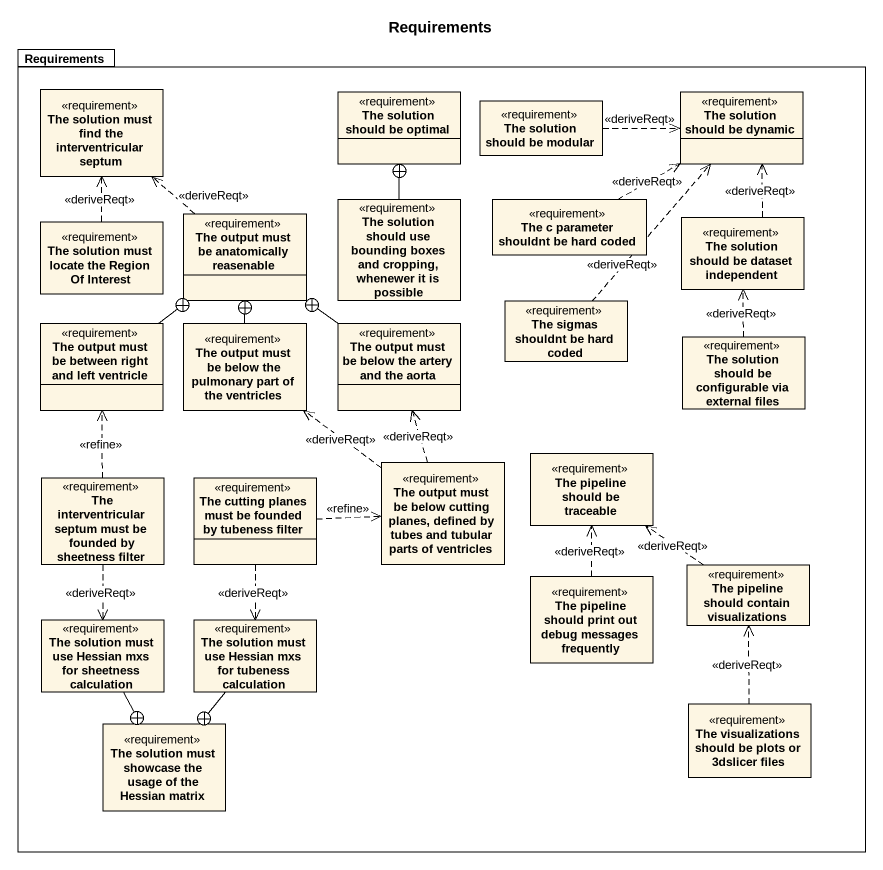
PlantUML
@startuml
title Requirements
hide circle
hide empty members
package Requirements {
  class "The solution must find the interventricular septum" as The_solution_must_find_the <<requirement>>
  class "The solution should be optimal" as The_solution_should_be <<requirement>>
  class "The solution should be modular" as The_solution_should_be_2 <<requirement>>
  class "The solution should be dynamic" as The_solution_should_be_3 <<requirement>>
  class "The output must be anatomically reasenable" as The_output_must_be <<requirement>>
  class "The solution should use bounding boxes and cropping, whenewer it is possible" as The_solution_should_use <<requirement>>
  class "The c parameter shouldnt be hard coded" as The_c_parameter_shouldnt_be <<requirement>>
  class "The solution must locate the Region Of Interest" as The_solution_must_locate <<requirement>>
  class "The solution should be dataset independent" as The_solution_should_be_4 <<requirement>>
  class "The sigmas shouldnt be hard coded" as The_sigmas_shouldnt_be_hard <<requirement>>
  class "The output must be between right and left ventricle" as The_output_must_be_between <<requirement>>
  class "The output must be below the pulmonary part of the ventricles" as The_output_must_be_below <<requirement>>
  class "The output must be below the artery and the aorta" as The_output_must_be_below_2 <<requirement>>
  class "The solution should be configurable via external files" as The_solution_should_be_5 <<requirement>>
  class "The output must be below cutting planes, defined by tubes and tubular parts of ventricles" as The_output_must_be_below_3 <<requirement>>
  class "The pipeline should be traceable" as The_pipeline_should_be <<requirement>>
  class "The interventricular septum must be founded by sheetness filter" as The_interventricular_septum <<requirement>>
  class "The cutting planes must be founded by tubeness filter" as The_cutting_planes_must_be <<requirement>>
  class "The pipeline should contain visualizations" as The_pipeline_should_contain <<requirement>>
  class "The pipeline should print out debug messages frequently" as The_pipeline_should_print <<requirement>>
  class "The solution must use Hessian mxs for sheetness calculation" as The_solution_must_use <<requirement>>
  class "The solution must use Hessian mxs for tubeness calculation" as The_solution_must_use_2 <<requirement>>
  class "The visualizations should be plots or 3dslicer files" as The_visualizations_should <<requirement>>
  class "The solution must showcase the usage of the Hessian matrix" as The_solution_must_showcase <<requirement>>
}
The_solution_should_be_2 .right.> The_solution_should_be_3 : <<deriveReqt>>
The_output_must_be .up.> The_solution_must_find_the : <<deriveReqt>>
The_solution_should_use -up-+ The_solution_should_be
The_c_parameter_shouldnt_be .right.> The_solution_should_be_3 : <<deriveReqt>>
The_solution_must_locate .up.> The_solution_must_find_the : <<deriveReqt>>
The_solution_should_be_4 .up.> The_solution_should_be_3 : <<deriveReqt>>
The_sigmas_shouldnt_be_hard .up.> The_solution_should_be_3 : <<deriveReqt>>
The_output_must_be_between -up-+ The_output_must_be
The_output_must_be_below -up-+ The_output_must_be
The_output_must_be_below_2 -up-+ The_output_must_be
The_solution_should_be_5 .up.> The_solution_should_be_4 : <<deriveReqt>>
The_output_must_be_below_3 .up.> The_output_must_be_below : <<deriveReqt>>
The_output_must_be_below_3 .up.> The_output_must_be_below_2 : <<deriveReqt>>
The_interventricular_septum .up.> The_output_must_be_between : <<refine>>
The_interventricular_septum ..> The_solution_must_use : <<deriveReqt>>
The_cutting_planes_must_be .right.> The_output_must_be_below_3 : <<refine>>
The_cutting_planes_must_be ..> The_solution_must_use_2 : <<deriveReqt>>
The_pipeline_should_contain .up.> The_pipeline_should_be : <<deriveReqt>>
The_pipeline_should_print .up.> The_pipeline_should_be : <<deriveReqt>>
The_solution_must_use --+ The_solution_must_showcase
The_solution_must_use_2 --+ The_solution_must_showcase
The_visualizations_should .up.> The_pipeline_should_contain : <<deriveReqt>>
@enduml
